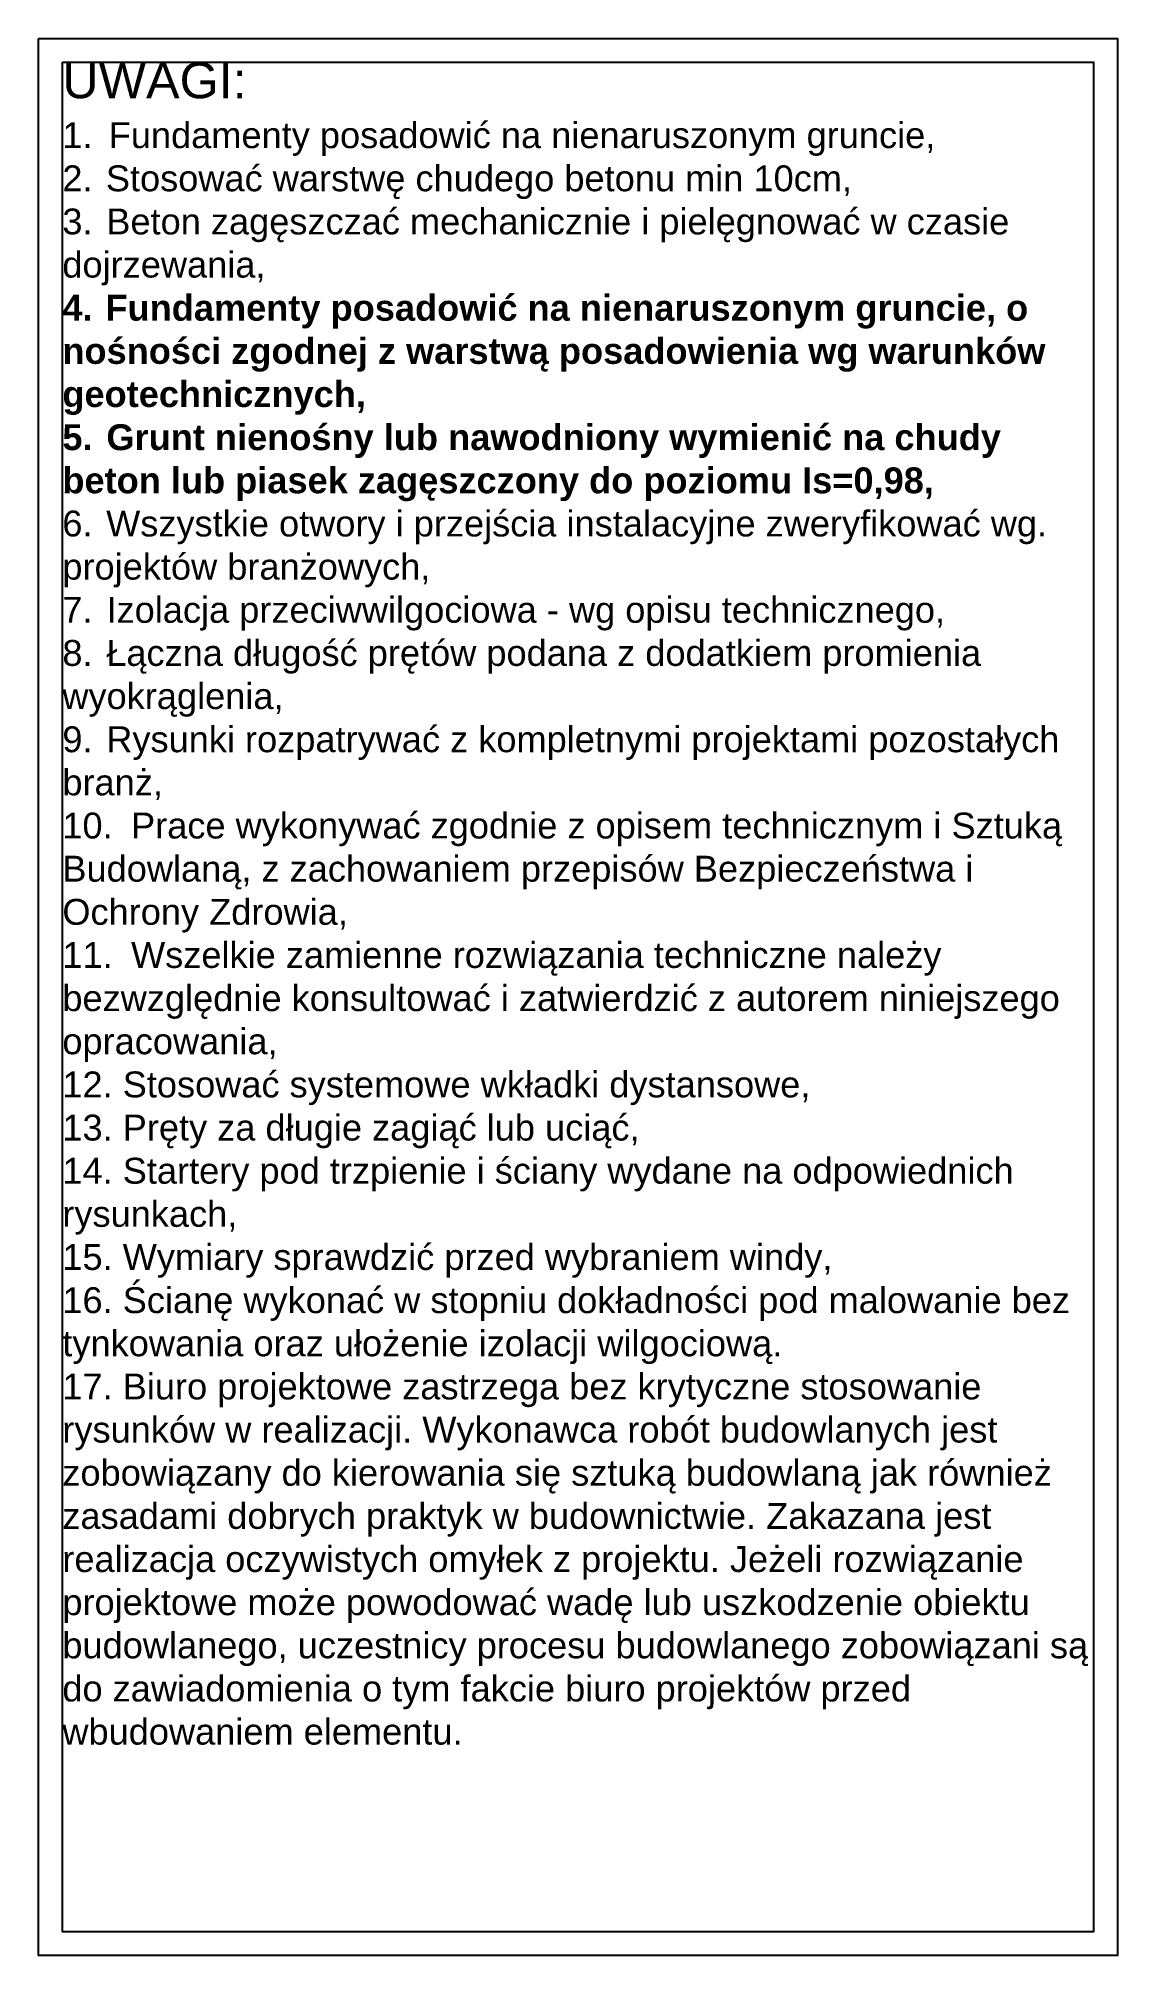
# Model space of a CAD drawing. Header units: millimetres. Extents: x -90 to 0, y 0 to 160.
import ezdxf

# ---------------------------------------------------------------- set-up
doc = ezdxf.new("R2010")
doc.units = ezdxf.units.MM
doc.header["$LTSCALE"] = 10
doc.header["$MEASUREMENT"] = 0
doc.layers.add('G-Opisy', color=2, linetype='Continuous', lineweight=18)
doc.styles.add('1do50-GG', font='arial.ttf', dxfattribs={"height": 125})

msp = doc.modelspace()

# ---------------------------------------------------------------- linework, layer by layer
at = {"ltscale": 0.8}
for points in [[(-90, 160), (0, 160), (0, 0), (-90, 0)], [(-88, 158), (-2, 158), (-2, 2), (-88, 2)]]:
    msp.add_lwpolyline(points, close=True, dxfattribs=at)

# ---------------------------------------------------------------- texts
at = {"layer": 'G-Opisy', "insert": (-88, 158), "char_height": 3, "width": 86, "attachment_point": 1, "style": '1do50-GG'}
msp.add_mtext('UWAGI:\\P{\\H0.72x;1.\\W0.61072; \\W1; Fundamenty posadowić na nienaruszonym gruncie,\\P2.\\W0.324253; \\W1; Stosować warstwę chudego betonu min 10cm,\\P3.\\W0.369947; \\W1; Beton zagęszczać mechanicznie i pielęgnować w czasie dojrzewania,\\P\\fArial|b1|i0|c238|p34;4.\\W0.285588; \\W1; Fundamenty posadowić na nienaruszonym gruncie, o nośności zgodnej z warstwą posadowienia wg warunków geotechnicznych,\\P5.\\W0.378734; \\W1; Grunt nienośny lub nawodniony wymienić na chudy beton lub piasek zagęszczony do poziomu Is=0,98,\\P\\fArial|b0|i0|c238|p34;6.\\W0.35413; \\W1; Wszystkie otwory i przejścia instalacyjne zweryfikować wg. projektów branżowych,\\P7.\\W0.389279; \\W1; Izolacja przeciwwilgociowa - wg opisu technicznego, \\P8.\\W0.364674; \\W1; Łączna długość prętów podana z dodatkiem promienia wyokrąglenia,\\P9.\\W0.368189; \\W1; Rysunki rozpatrywać z kompletnymi projektami pozostałych branż,\\P10.\\W1.82952; \\W1;Prace wykonywać zgodnie z opisem technicznym i Sztuką Budowlaną, z zachowaniem przepisów Bezpieczeństwa i Ochrony Zdrowia,\\P11.\\W1.82952; \\W1;Wszelkie zamienne rozwiązania techniczne należy bezwzględnie konsultować i zatwierdzić z autorem niniejszego opracowania,\\P12. \\fArial|b0|i0|c0|p34;Stosować systemowe wkładki dystansowe,\\P13. Pręty za długie zagiąć lub uciąć,\\P14. Startery pod trzpienie i ściany wydane na odpowiednich rysunkach,\\P15. Wymiary sprawdzić przed wybraniem windy,\\P16. Ścianę wykonać w stopniu dokładności pod malowanie bez tynkowania oraz ułożenie izolacji wilgociową.\\P17. Biuro projektowe zastrzega bez krytyczne stosowanie rysunków w realizacji. Wykonawca robót budowlanych jest zobowiązany do kierowania się sztuką budowlaną jak również zasadami dobrych praktyk w budownictwie. Zakazana jest realizacja oczywistych omyłek z projektu. Jeżeli rozwiązanie projektowe może powodować wadę lub uszkodzenie obiektu budowlanego, uczestnicy procesu budowlanego zobowiązani są do zawiadomienia o tym fakcie biuro projektów przed wbudowaniem elementu.}', dxfattribs=at)

doc.saveas('drawing.dxf')
